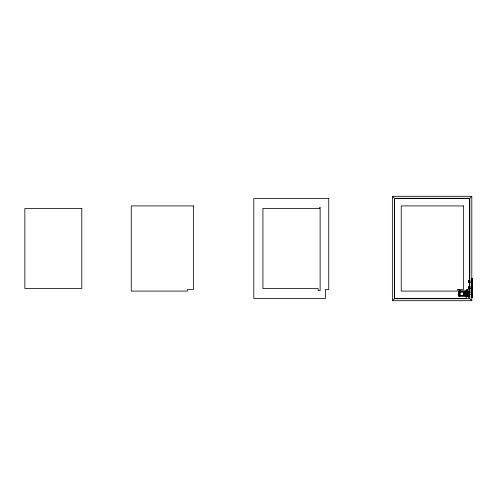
<?xml version="1.0" encoding="UTF-8"?>
<svg xmlns="http://www.w3.org/2000/svg" width="497" height="497" viewBox="0 0 497 497"><rect width="100%" height="100%" fill="white"/><g stroke="black" fill="none" stroke-linecap="round" stroke-linejoin="round"><path stroke-width="0.75" d="M468.652 286.844L468.652 288.241L468.652 286.769M468.652 282.147L468.652 280.774M468.652 282.221L468.652 280.848M468.901 282.464L468.901 280.501L468.901 282.501M469.901 287.993L469.901 288.378L469.901 286.247M469.901 281.998L469.901 282.75M469.901 282.464L469.901 282.209M469.901 280.532L469.901 282.383M471.852 297.473L471.852 278.283M472.15 278.283L472.15 297.715L472.15 294.472M472.15 289.478L472.15 288.887M472.15 285.589L472.15 286.098M472.15 283.483L472.15 282.892M466.459 294.038L466.77 293.64M466.789 292.323L467.099 291.919M467.261 294.976L467.466 294.572M467.242 292.242L467.447 291.938M467.634 292.23L467.839 292.23M467.888 293.305L468.199 292.907M463.111 295.137L463.552 295.199L463.272 295.056M464.857 294.895L465.372 294.833M465.869 291.919L466.217 292.292L465.888 291.863M465.776 294L465.347 294.162M468.298 293.36L468.298 293.013M458.756 295.46L458.756 294.261C460.172 294.417 457.805 294.075 458.756 295.46C461.775 295.125 458.284 295.926 458.905 294.932L459.855 294.982M459.607 291.863L458.905 292.012L458.756 292.609C460.166 292.348 458.11 292.913 458.756 291.863L459.607 292.012L458.756 291.863M458.905 292.012L459.228 293.062L458.756 293.808C460.166 293.547 458.11 294.112 458.756 293.062L459.377 293.211L458.756 293.062M465.838 293.478L465.347 293.466M468.342 293.379L469.093 293.423L469.056 293.013M392.369 196.296L394.363 198.291L469.802 198.291L471.802 196.296L392.369 196.296L392.369 300.704L471.802 300.704L471.802 196.296M392.369 300.704L394.363 298.709L469.802 298.709L469.802 198.291M464.527 292.416L465.273 292.416M465.248 292.019L464.552 292.019L464.552 292.391M465.95 293.1L465.322 293.1L466.049 293.025M465.397 294.224L466.049 294.274M467.018 293.559L467.77 293.559M467.77 293.137L467.043 293.162M467.13 294.659L466.379 294.659M468.36 296.324L468.261 294.299L468.311 296.448M468.783 296.448L468.758 294.299L468.839 296.349M470.007 292.509L469.659 292.584L470.007 292.658M463.987 291.708L464.291 291.907L463.887 291.708M469.895 291.733L469.59 291.938M464.291 292.087L463.987 292.292M469.485 292.124L469.789 292.124M465.646 294.963L466.149 294.963L465.646 294.653M460.346 295.659L459.936 295.659L460.346 295.858M460.936 290.59L458.936 290.59L458.936 289.26M469.882 290.807L459.222 290.807A0.634 0.634 0 0 0 458.588 291.441L458.588 295.883A0.634 0.634 0 0 0 459.222 296.516L469.882 296.516M458.632 291.739L463.626 291.739L463.626 295.585L458.632 295.585M460.179 291.913L463.44 291.913L463.44 295.411M466.789 292.019L467.099 292.019M463.769 292.801L464.092 292.801M469.758 292.776L469.535 296.448L467.559 296.448L467.559 294.547L467.764 294.945M463.769 292.876L464.092 292.876M467.888 293.006L468.199 293.006M468.311 293.025L469.33 292.981M465.925 293.255L465.173 293.255L465.925 293.305M464.353 293.41L464.751 293.41M465.925 293.553L465.173 293.553M467.217 293.137L467.217 293.553M467.571 293.553L467.571 293.137M468.012 293.708L468.857 293.895M466.459 293.938L466.77 293.938M467.043 293.932L467.547 294.243L467.043 293.932L467.447 294.243L466.689 294.659M465.925 294L465.173 294.05M464.751 294.174L464.353 294.174L464.44 293.41M469.758 294.547L469.336 294.945M464.819 294.653L465.391 294.653M470.007 294.665L469.659 294.764L470.007 294.82M458.905 294.783L459.855 294.771M464.515 294.945L464.117 294.634M464.819 295.013L465.391 294.926M467.559 294.945L469.535 294.945M464.415 295.112L464.018 295.423L464.018 295.112L464.415 295.423M467.13 295.081L466.403 295.056L466.403 294.684M460.166 295.311L460.166 291.814M463.552 295.311L460.116 295.348M468.311 295.448L468.783 295.448M467.789 295.622L467.665 296.448M469.162 295.553L468.951 294.945M459.377 293.659L459.377 294.41L458.905 293.211M467.801 296.709L471.802 300.704M459.228 292.609L459.377 293.211L459.377 292.46M472.15 278.363L472.15 283.085M472.15 279.594L472.15 280.103M472.15 285.912L472.15 289.08M469.553 280.302L469.553 198.539L394.612 198.539L394.612 298.461L466.198 298.461L466.198 296.231M469.553 281.849L469.553 286.477M469.553 288.018L469.553 289.558L466.198 289.558L466.198 291.043M469.435 295.771L469.435 296.448M469.311 296.448L469.286 295.1L467.814 295.1L467.789 296.448M469.137 294.945L469.137 296.448M468.764 293.975L468.764 293.628L468.056 293.628L468.056 293.975M467.963 294.945L467.963 296.448M467.304 289.229L467.304 291.08M467.143 293.932L467.143 294.243M467.056 294.497L466.925 295.075M465.925 292.901L465.925 294.398M465.745 294.653L465.745 294.963M465.459 292.901L465.459 294.398M465.304 294.559L465.304 295.013M465.198 291.832L465.074 292.416M465.229 294.559L465.229 295.013M464.906 294.559L464.906 295.013M464.664 293.41L464.664 294.174M464.415 294.634L464.415 294.945M464.117 295.112L464.117 295.423M463.968 292.677L463.968 293M463.894 292.677L463.894 293M463.552 291.814L459.855 291.814M459.781 295.311L458.905 295.311L459.228 293.808M394.363 198.291L394.363 298.709M468.901 286.527L468.901 288.496L468.901 286.527M469.901 288.204L469.901 288.745L469.901 288.204M458.955 291.217L459.489 291.323L458.955 291.217M458.955 295.988L459.489 296.094L458.955 295.988M468.833 292.093L468.329 292.068L468.833 292.093M328.747 198.539L253.805 198.539L253.805 298.461L325.392 298.461L325.392 289.558L328.747 289.558L328.747 198.539M193.457 205.913L131.258 205.913L131.258 291.087L187.363 291.087L187.363 289.558L193.457 289.558L193.457 205.913M463.434 205.913L401.234 205.913L401.234 291.087L457.339 291.087L457.339 289.558L463.434 289.558L463.434 205.913M320.124 207.659L319.627 207.659L319.627 208.411L262.925 208.411L262.925 288.589L318.13 288.589L318.13 290.59L320.124 290.59L320.124 207.659M81.8 208.535L24.85 208.535L24.85 288.465L81.8 288.465L81.8 208.535M466.515 291.758L465.565 291.758L465.565 292.46L466.515 292.46L466.515 291.758M469.056 291.745L468.106 291.745L468.106 292.441L469.056 292.441L469.056 291.745M464.117 292.652L463.744 293.025L464.117 292.652M469.33 292.677L469.131 293.081L469.33 292.677M465.018 292.783L464.533 293.081L465.024 292.783M466.049 292.901L465.347 292.938L465.347 294.398L466.049 294.398L466.049 292.901M466.813 292.926L466.41 293.124L466.813 292.926M465.925 293.752L465.173 293.752L465.925 293.802M465.403 294.535L464.782 294.535L464.782 295.038L465.403 295.038L465.403 294.535M466.018 295.094L465.621 295.535L466.018 295.094"/></g></svg>
